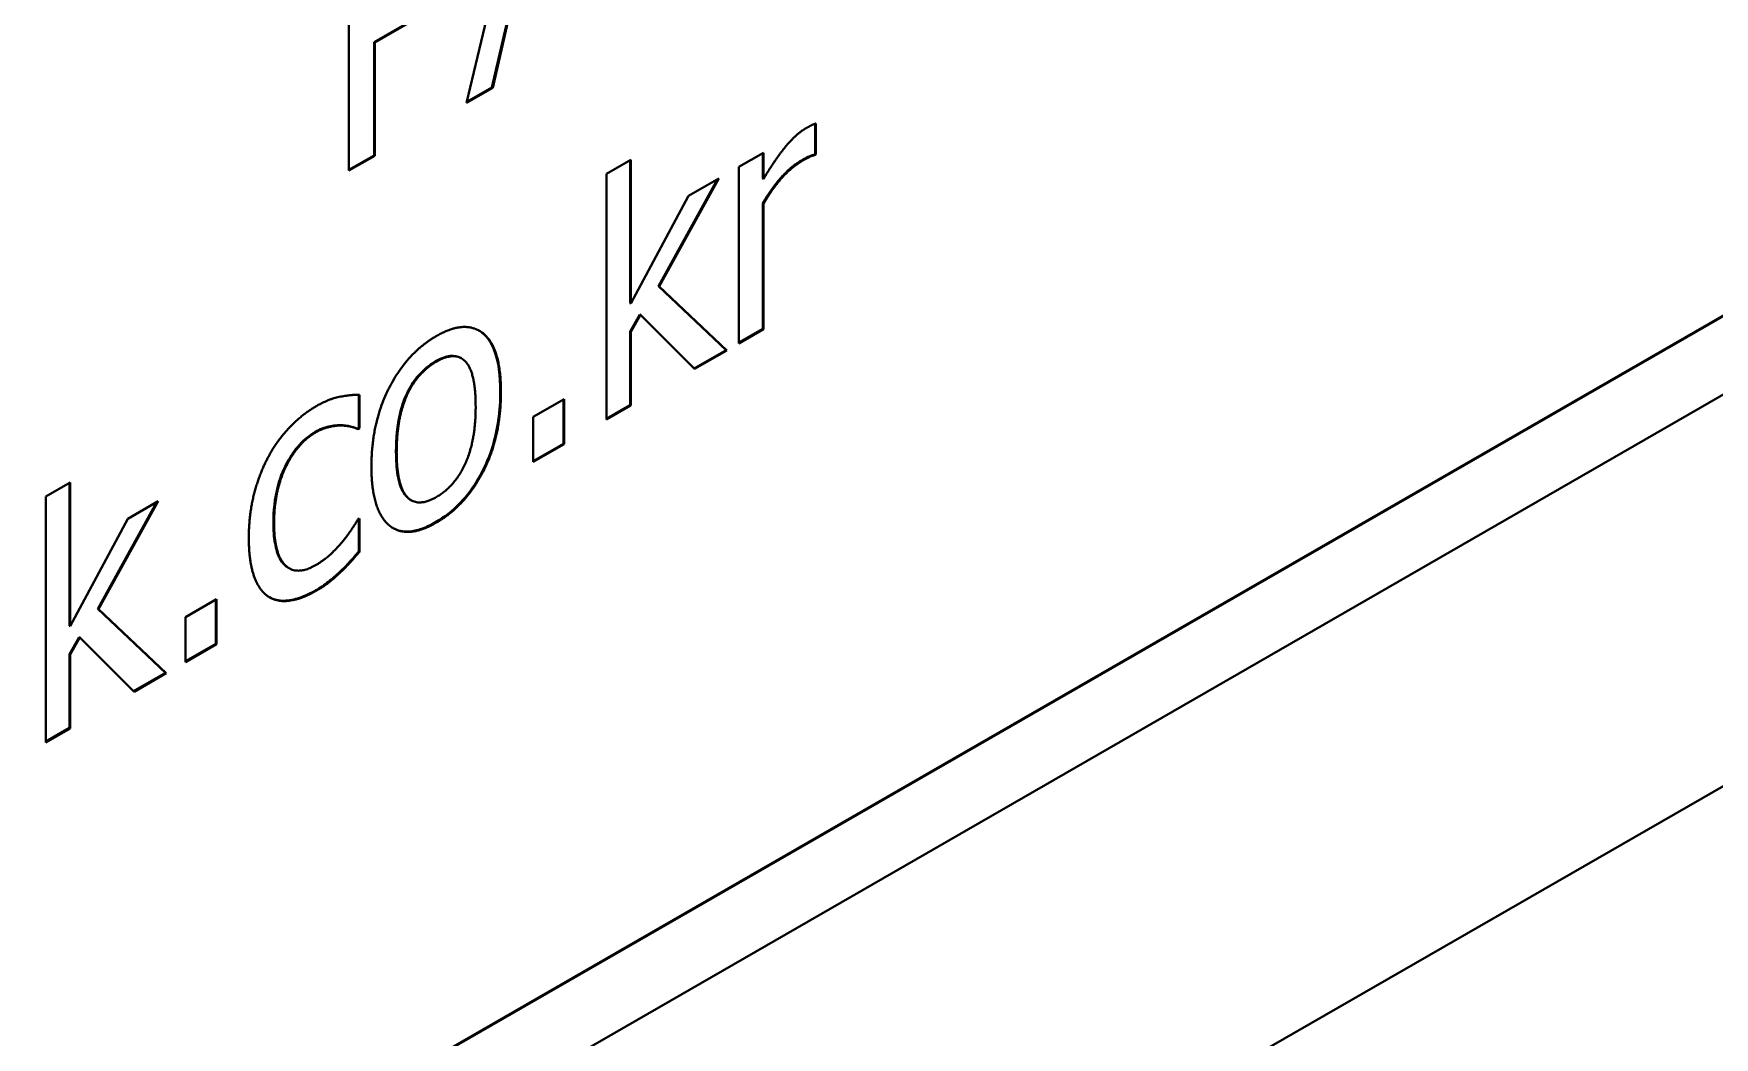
# Model space of a CAD drawing. Header units: millimetres. Extents: x 0 to 5945, y 0 to 4205.
# Drawn here: x 5628.12 to 5636.88, y 3412.13 to 3417.36 of the extents above; entities that cross this region are included whole.
import ezdxf

# ---------------------------------------------------------------- set-up
doc = ezdxf.new("R2010")
doc.units = ezdxf.units.MM
doc.header["$LTSCALE"] = 5
doc.layers.add('가시적인 것(ISO)', color=3, linetype='Continuous', lineweight=40)
doc.layers.add('가시적인 좁은 것(ISO)', color=3, linetype='Continuous', lineweight=35)

msp = doc.modelspace()

# ---------------------------------------------------------------- linework, layer by layer
at = {"layer": '가시적인 것(ISO)'}
for p, q in [((5611.7299, 3401.3851), (5660.5767, 3429.5141)), ((5660.5802, 3429.512), (5611.7305, 3401.3814)), ((5664.4361, 3429.2839), (5607.8676, 3396.7083)), ((5611.4066, 3400.7861), (5660.9041, 3429.2898)), ((5630.3787, 3417.0016), (5630.7182, 3418.4235)), ((5629.7658, 3416.6487), (5629.7658, 3417.8751)), ((5630.3459, 3417.5772), (5629.8964, 3417.3183)), ((5630.3494, 3417.5751), (5629.8999, 3417.3163)), ((5630.602, 3417.4772), (5630.5109, 3417.0819)), ((5630.6056, 3417.4752), (5630.5145, 3417.0799)), ((5629.8964, 3417.3183), (5629.8999, 3417.3163)), ((5629.8964, 3417.3183), (5629.8964, 3416.728)), ((5629.8999, 3417.3163), (5629.8999, 3416.7259)), ((5630.5145, 3417.0799), (5630.3787, 3417.0016)), ((5630.5109, 3417.0819), (5630.3798, 3417.0064)), ((5630.5109, 3417.0819), (5630.5145, 3417.0799)), ((5632.1948, 3416.8929), (5632.1948, 3416.7351)), ((5632.1983, 3416.8941), (5632.1983, 3416.7331)), ((5629.8964, 3416.728), (5629.7658, 3416.6528)), ((5629.8999, 3416.7259), (5629.7658, 3416.6487)), ((5629.8964, 3416.728), (5629.8999, 3416.7259)), ((5631.1075, 3416.6317), (5631.2348, 3416.7049)), ((5631.2312, 3416.7029), (5631.2312, 3415.9576)), ((5631.2348, 3416.7049), (5631.2348, 3415.9556)), ((5631.7977, 3416.6684), (5631.925, 3416.7416)), ((5631.9214, 3416.7396), (5631.9214, 3416.6065)), ((5631.925, 3416.7416), (5631.925, 3416.6045)), ((5632.1948, 3416.7351), (5632.1879, 3416.7312)), ((5632.1879, 3416.7312), (5632.1914, 3416.7291)), ((5632.1983, 3416.7331), (5632.1914, 3416.7291)), ((5632.1948, 3416.7351), (5632.1983, 3416.7331)), ((5631.1075, 3415.3507), (5631.1075, 3416.6317)), ((5631.6852, 3416.6036), (5631.3782, 3416.0463)), ((5631.692, 3416.6075), (5631.3817, 3416.0442)), ((5631.5339, 3416.5164), (5631.692, 3416.6075)), ((5631.7977, 3415.7481), (5631.7977, 3416.6684)), ((5631.9214, 3416.6065), (5631.925, 3416.6045)), ((5631.2348, 3415.9556), (5631.5339, 3416.5164)), ((5631.9214, 3416.4763), (5631.9214, 3415.8234)), ((5631.9214, 3416.4763), (5631.925, 3416.4743)), ((5631.925, 3416.4743), (5631.925, 3415.8214)), ((5631.3782, 3416.0463), (5631.3817, 3416.0442)), ((5631.3782, 3416.0463), (5631.7306, 3415.7136)), ((5631.3817, 3416.0442), (5631.7341, 3415.7115)), ((5631.2312, 3415.9576), (5631.2348, 3415.9556)), ((5631.2811, 3415.8989), (5631.2312, 3415.8106)), ((5631.2846, 3415.8969), (5631.2348, 3415.8085)), ((5631.2811, 3415.8989), (5631.2846, 3415.8969)), ((5631.5665, 3415.615), (5631.2846, 3415.8969)), ((5631.2312, 3415.8106), (5631.2348, 3415.8085)), ((5631.2312, 3415.8106), (5631.2312, 3415.426)), ((5631.9214, 3415.8234), (5631.7977, 3415.7522)), ((5631.925, 3415.8214), (5631.7977, 3415.7481)), ((5631.9214, 3415.8234), (5631.925, 3415.8214)), ((5631.2348, 3415.8085), (5631.2348, 3415.4239)), ((5630.348, 3415.6723), (5630.3516, 3415.6703)), ((5631.7306, 3415.7136), (5631.564, 3415.6176)), ((5631.7341, 3415.7115), (5631.5665, 3415.615)), ((5631.7306, 3415.7136), (5631.7341, 3415.7115)), ((5629.8164, 3415.4799), (5629.8164, 3415.3079)), ((5629.82, 3415.4798), (5629.82, 3415.3059)), ((5630.7251, 3415.365), (5630.8866, 3415.458)), ((5630.8831, 3415.456), (5630.8831, 3415.2255)), ((5630.8866, 3415.458), (5630.8866, 3415.2235)), ((5631.2312, 3415.426), (5631.1075, 3415.3548)), ((5631.2348, 3415.4239), (5631.1075, 3415.3507)), ((5631.2312, 3415.426), (5631.2348, 3415.4239)), ((5629.8164, 3415.3079), (5629.8087, 3415.3034)), ((5629.8087, 3415.3034), (5629.8122, 3415.3014)), ((5629.82, 3415.3059), (5629.8122, 3415.3014)), ((5629.8164, 3415.3079), (5629.82, 3415.3059)), ((5630.7251, 3415.1304), (5630.7251, 3415.365)), ((5630.8831, 3415.2255), (5630.7251, 3415.1345)), ((5630.8866, 3415.2235), (5630.7251, 3415.1304)), ((5630.8831, 3415.2255), (5630.8866, 3415.2235)), ((5628.1869, 3414.9498), (5628.3141, 3415.023)), ((5628.3105, 3415.021), (5628.3105, 3414.2757)), ((5628.3141, 3415.023), (5628.3141, 3414.2737)), ((5628.1869, 3413.6688), (5628.1869, 3414.9498)), ((5628.7645, 3414.9217), (5628.4575, 3414.3643)), ((5628.7713, 3414.9256), (5628.4611, 3414.3623)), ((5628.6132, 3414.8345), (5628.7713, 3414.9256)), ((5630.0871, 3414.9324), (5630.0906, 3414.9304)), ((5628.3141, 3414.2737), (5628.6132, 3414.8345)), ((5629.8122, 3414.8303), (5629.82, 3414.8348)), ((5629.8164, 3414.8328), (5629.8164, 3414.6629)), ((5629.82, 3414.8348), (5629.82, 3414.6609)), ((5629.8164, 3414.6629), (5629.82, 3414.6609)), ((5629.4509, 3414.5779), (5629.4545, 3414.5759)), ((5629.7176, 3414.5573), (5629.7211, 3414.5553)), ((5628.914, 3414.322), (5629.0756, 3414.4151)), ((5629.0721, 3414.4131), (5629.0721, 3414.1826)), ((5629.0756, 3414.4151), (5629.0756, 3414.1806)), ((5628.4575, 3414.3643), (5628.4611, 3414.3623)), ((5628.4575, 3414.3643), (5628.8099, 3414.0316)), ((5628.4611, 3414.3623), (5628.8135, 3414.0296)), ((5628.914, 3414.0875), (5628.914, 3414.322)), ((5628.3105, 3414.2757), (5628.3141, 3414.2737)), ((5628.3604, 3414.217), (5628.3105, 3414.1287)), ((5628.3639, 3414.215), (5628.3141, 3414.1266)), ((5628.3604, 3414.217), (5628.3639, 3414.215)), ((5628.6459, 3413.9331), (5628.3639, 3414.215)), ((5629.0721, 3414.1826), (5628.914, 3414.0916)), ((5629.0756, 3414.1806), (5628.914, 3414.0875)), ((5629.0721, 3414.1826), (5629.0756, 3414.1806)), ((5628.3105, 3414.1287), (5628.3141, 3414.1266)), ((5628.3105, 3414.1287), (5628.3105, 3413.7441)), ((5628.3141, 3414.1266), (5628.3141, 3413.742)), ((5628.8099, 3414.0316), (5628.6433, 3413.9357)), ((5628.8135, 3414.0296), (5628.6459, 3413.9331)), ((5628.8099, 3414.0316), (5628.8135, 3414.0296)), ((5628.3105, 3413.7441), (5628.1869, 3413.6728)), ((5628.3141, 3413.742), (5628.1869, 3413.6688)), ((5628.3105, 3413.7441), (5628.3141, 3413.742))]:
    msp.add_line(p, q, dxfattribs=at)
for points in [[(5631.925, 3416.6045), (5631.9946, 3416.7201), (5632.0986, 3416.8416), (5632.1467, 3416.8693)], [(5632.1467, 3416.8693), (5632.1665, 3416.8807), (5632.1863, 3416.8901), (5632.1983, 3416.8941)], [(5632.1235, 3416.697), (5632.0719, 3416.6673), (5631.9705, 3416.5542), (5631.925, 3416.4743)], [(5632.1914, 3416.7291), (5632.1777, 3416.7262), (5632.1459, 3416.7098), (5632.1235, 3416.697)], [(5630.2205, 3415.7859), (5630.3735, 3415.8741), (5630.5574, 3415.7256), (5630.5574, 3415.494)], [(5629.8827, 3415.1055), (5629.8827, 3415.336), (5630.0684, 3415.6983), (5630.2205, 3415.7859)], [(5630.2205, 3415.6528), (5630.1217, 3415.5959), (5630.0142, 3415.3601), (5630.0142, 3415.1812)], [(5630.4259, 3415.4183), (5630.4259, 3415.5972), (5630.3194, 3415.7097), (5630.2205, 3415.6528)], [(5629.5965, 3415.4216), (5629.6592, 3415.4578), (5629.7744, 3415.4814), (5629.82, 3415.4798)], [(5630.5574, 3415.494), (5630.5574, 3415.2615), (5630.3735, 3414.9021), (5630.2205, 3414.814)], [(5629.3421, 3415.1499), (5629.3868, 3415.2363), (5629.52, 3415.3776), (5629.5965, 3415.4216)], [(5630.2205, 3414.9472), (5630.3185, 3415.0036), (5630.4259, 3415.2414), (5630.4259, 3415.4183)], [(5629.5948, 3415.2855), (5629.4959, 3415.2286), (5629.3756, 3414.9774), (5629.3756, 3414.8114)], [(5629.7254, 3415.32), (5629.6996, 3415.321), (5629.6274, 3415.3043), (5629.5948, 3415.2855)], [(5629.8122, 3415.3014), (5629.7993, 3415.3079), (5629.7564, 3415.3189), (5629.7254, 3415.32)], [(5629.2441, 3414.7357), (5629.2441, 3414.857), (5629.2974, 3415.0645), (5629.3421, 3415.1499)], [(5630.0142, 3415.1812), (5630.0142, 3415.0073), (5630.1217, 3414.8903), (5630.2205, 3414.9472)], [(5630.2205, 3414.814), (5630.0632, 3414.7235), (5629.8827, 3414.8809), (5629.8827, 3415.1055)], [(5629.3756, 3414.8114), (5629.3756, 3414.6495), (5629.4916, 3414.5344), (5629.5948, 3414.5938)], [(5629.5948, 3414.5938), (5629.6567, 3414.6295), (5629.7693, 3414.7569), (5629.8122, 3414.8303)], [(5629.3421, 3414.4314), (5629.2957, 3414.4633), (5629.2441, 3414.6145), (5629.2441, 3414.7357)], [(5629.82, 3414.6609), (5629.8011, 3414.6391), (5629.7443, 3414.5756), (5629.7211, 3414.5553)], [(5629.7211, 3414.5553), (5629.6885, 3414.5245), (5629.6369, 3414.4829), (5629.5965, 3414.4597)], [(5629.5965, 3414.4597), (5629.5191, 3414.4151), (5629.3885, 3414.3985), (5629.3421, 3414.4314)]]:
    msp.add_open_spline(points, degree=2, dxfattribs=at)
for points, knots in [([(5632.12, 3416.699), (5632.1026, 3416.689), (5632.0855, 3416.6768), (5632.0489, 3416.646), (5632.0317, 3416.6284), (5631.9814, 3416.5723), (5631.9495, 3416.5255), (5631.9214, 3416.4763)], [-0.05828388, -0.05828388, -0.05828388, -0.05828388, -0.0470529, -0.0470529, -0.03397152, -0.03397152, 0, 0, 0, 0]), ([(5632.1879, 3416.7312), (5632.1744, 3416.7283), (5632.1627, 3416.7223), (5632.1459, 3416.7137), (5632.1323, 3416.7061), (5632.12, 3416.699)], [-0.0141823, -0.0141823, -0.0141823, -0.0141823, -0.01041743, -0.01041743, 0, 0, 0, 0]), ([(5630.4432, 3415.8149), (5630.4451, 3415.8138), (5630.4471, 3415.8126), (5630.4848, 3415.7878), (5630.5068, 3415.7524), (5630.5456, 3415.6552), (5630.5539, 3415.5765), (5630.5539, 3415.4961)], [-0.09548026, -0.09548026, -0.09548026, -0.09548026, -0.09363038, -0.09363038, -0.05902886, -0.05902886, 0, 0, 0, 0]), ([(5630.217, 3415.6548), (5630.201, 3415.6456), (5630.185, 3415.6347), (5630.1548, 3415.6096), (5630.1409, 3415.596), (5630.1072, 3415.5569), (5630.0898, 3415.5304), (5630.0562, 3415.4655), (5630.0425, 3415.4274), (5630.0163, 3415.3205), (5630.0107, 3415.2503), (5630.0107, 3415.1832)], [-0.1354496, -0.1354496, -0.1354496, -0.1354496, -0.1187598, -0.1187598, -0.1032644, -0.1032644, -0.0794084, -0.0794084, -0.0492342, -0.0492342, 0, 0, 0, 0]), ([(5630.348, 3415.6723), (5630.3479, 3415.6724), (5630.3478, 3415.6724), (5630.332, 3415.6814), (5630.314, 3415.685), (5630.2692, 3415.6803), (5630.2432, 3415.6699), (5630.217, 3415.6548)], [-0.04114436, -0.04114436, -0.04114436, -0.04114436, -0.04101288, -0.04101288, -0.02228505, -0.02228505, 0, 0, 0, 0]), ([(5630.5539, 3415.4961), (5630.5539, 3415.4483), (5630.551, 3415.3982), (5630.5373, 3415.3024), (5630.5275, 3415.2563), (5630.4905, 3415.1369), (5630.4628, 3415.0828), (5630.4131, 3414.9977), (5630.3819, 3414.9555), (5630.3053, 3414.875), (5630.2615, 3414.8417), (5630.217, 3414.8161)], [-0.1332198, -0.1332198, -0.1332198, -0.1332198, -0.1137885, -0.1137885, -0.0968263, -0.0968263, -0.0702692, -0.0702692, -0.0377546, -0.0377546, 0, 0, 0, 0]), ([(5629.5912, 3415.2875), (5629.5762, 3415.2788), (5629.5612, 3415.2686), (5629.5324, 3415.2451), (5629.5189, 3415.2322), (5629.4827, 3415.192), (5629.4627, 3415.1627), (5629.4291, 3415.1009), (5629.4101, 3415.0597), (5629.3778, 3414.9384), (5629.3721, 3414.8728), (5629.3721, 3414.8135)], [-0.1629909, -0.1629909, -0.1629909, -0.1629909, -0.1402475, -0.1402475, -0.1186812, -0.1186812, -0.0800766, -0.0800766, -0.0435292, -0.0435292, 0, 0, 0, 0]), ([(5629.7219, 3415.322), (5629.6984, 3415.323), (5629.6733, 3415.3178), (5629.6377, 3415.3095), (5629.6145, 3415.3009), (5629.5912, 3415.2875)], [-0.03157786, -0.03157786, -0.03157786, -0.03157786, -0.01976727, -0.01976727, 0, 0, 0, 0]), ([(5629.8087, 3415.3034), (5629.7961, 3415.3098), (5629.7801, 3415.314), (5629.7581, 3415.3196), (5629.7395, 3415.3214), (5629.7219, 3415.322)], [-0.02298038, -0.02298038, -0.02298038, -0.02298038, -0.01694551, -0.01694551, 0, 0, 0, 0]), ([(5630.0107, 3415.1832), (5630.0107, 3415.1415), (5630.013, 3415.0996), (5630.0246, 3415.0313), (5630.0327, 3415.002), (5630.0596, 3414.9516), (5630.0754, 3414.9391), (5630.0871, 3414.9324)], [-0.08182102, -0.08182102, -0.08182102, -0.08182102, -0.06687704, -0.06687704, -0.05461026, -0.05461026, -0.04084283, -0.04084283, -0.04084283, -0.04084283]), ([(5629.3721, 3414.8135), (5629.3721, 3414.7758), (5629.3744, 3414.7387), (5629.3857, 3414.6762), (5629.3938, 3414.6495), (5629.4194, 3414.602), (5629.4355, 3414.5868), (5629.4509, 3414.5779)], [-0.09774084, -0.09774084, -0.09774084, -0.09774084, -0.0787662, -0.0787662, -0.06246325, -0.06246325, -0.04413886, -0.04413886, -0.04413886, -0.04413886]), ([(5630.217, 3414.8161), (5630.1926, 3414.802), (5630.1682, 3414.7903), (5630.122, 3414.7742), (5630.1003, 3414.7693), (5630.048, 3414.7659), (5630.02, 3414.7721), (5629.9955, 3414.7857)], [-0.2314011, -0.2314011, -0.2314011, -0.2314011, -0.1968434, -0.1968434, -0.1646481, -0.1646481, -0.1156885, -0.1156885, -0.1156885, -0.1156885]), ([(5629.8164, 3414.6629), (5629.8008, 3414.6449), (5629.785, 3414.6271), (5629.7529, 3414.5911), (5629.735, 3414.5726), (5629.7176, 3414.5573)], [-0.03017293, -0.03017293, -0.03017293, -0.03017293, -0.01530542, -0.01530542, 0, 0, 0, 0]), ([(5629.7176, 3414.5573), (5629.6984, 3414.5392), (5629.6789, 3414.5217), (5629.6385, 3414.4891), (5629.6138, 3414.4737), (5629.593, 3414.4617)], [-0.03468952, -0.03468952, -0.03468952, -0.03468952, -0.01771379, -0.01771379, 0, 0, 0, 0]), ([(5629.593, 3414.4617), (5629.5642, 3414.4451), (5629.5356, 3414.4317), (5629.4811, 3414.4134), (5629.4546, 3414.408), (5629.4007, 3414.4064), (5629.3746, 3414.4124), (5629.3516, 3414.4252)], [-0.08044573, -0.08044573, -0.08044573, -0.08044573, -0.05591261, -0.05591261, -0.03295889, -0.03295889, -0.0053593, -0.0053593, -0.0053593, -0.0053593])]:
    msp.add_open_spline(points, degree=3, knots=knots, dxfattribs=at)
at = {"layer": '가시적인 좁은 것(ISO)'}
for p, q in [((5632.12, 3416.699), (5632.1235, 3416.697)), ((5630.217, 3415.6548), (5630.2205, 3415.6528)), ((5630.5539, 3415.4961), (5630.5574, 3415.494)), ((5629.5912, 3415.2875), (5629.5948, 3415.2855)), ((5629.7219, 3415.322), (5629.7254, 3415.32)), ((5630.0107, 3415.1832), (5630.0142, 3415.1812)), ((5629.3721, 3414.8135), (5629.3756, 3414.8114)), ((5630.217, 3414.8161), (5630.2205, 3414.814)), ((5629.593, 3414.4617), (5629.5965, 3414.4597))]:
    msp.add_line(p, q, dxfattribs=at)

doc.saveas('drawing.dxf')
